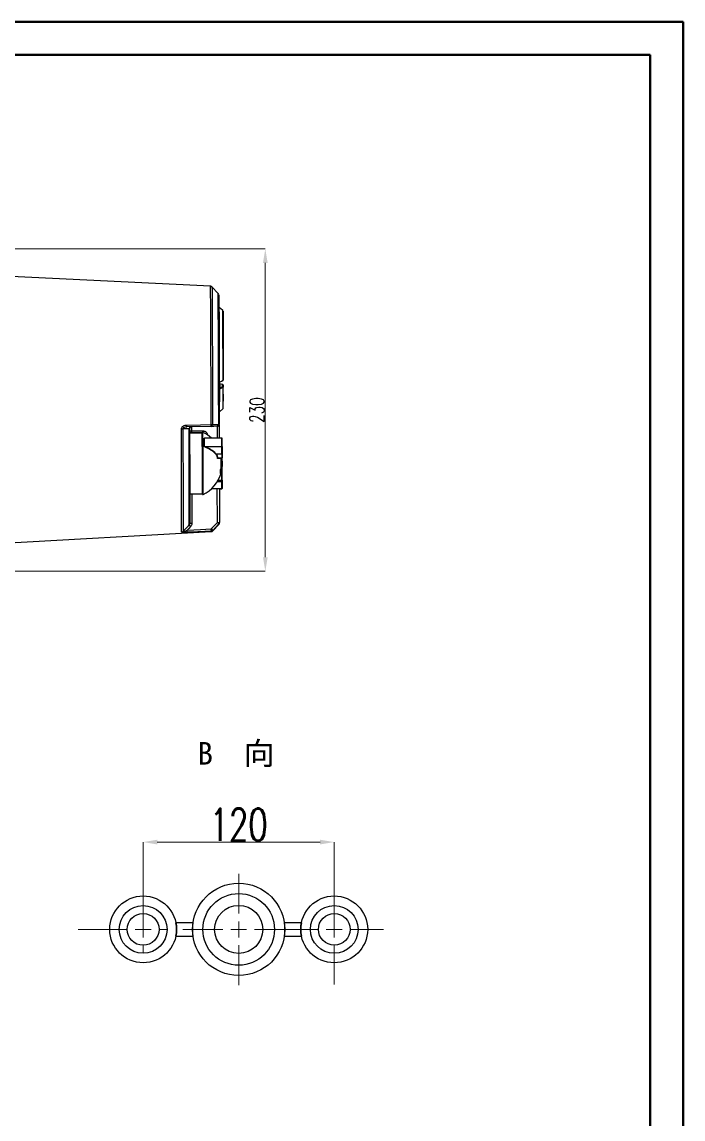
# Model space of a CAD drawing. Header units: millimetres. Extents: x 2301 to 4250, y 838 to 2217.
# Drawn here: x 3783 to 4250, y 1441 to 2217 of the extents above; entities that cross this region are included whole.
import ezdxf

# ---------------------------------------------------------------- set-up
doc = ezdxf.new("R2010")
doc.units = ezdxf.units.MM
doc.linetypes.add('CENTER2', pattern=[28.575, 19.05, -3.175, 3.175, -3.175])
for name, color, linetype, lineweight in [('AM_BOR', 7, 'Continuous', 50), ('FORMAT', 7, 'Continuous', 18), ('中心线', 1, 'CENTER2', 13), ('文字', 7, 'Continuous', 13), ('标注', 3, 'Continuous', 13), ('粗实线', 7, 'Continuous', 40)]:
    doc.layers.add(name, color=color, linetype=linetype, lineweight=lineweight)
doc.styles.add('SLDTEXTSTYLE1', font='txt.shx', dxfattribs={"width": 0.7, "bigfont": 'gbcbig.shx'})
doc.styles.add('STYLE1', font='txt.shx', dxfattribs={"width": 0.8, "height": 3, "bigfont": 'hzdx.shx'})
doc.dimstyles.new('SLDDIMSTYLE12$0', dxfattribs={"dimtxt": 12, "dimasz": 10, "dimexe": 0, "dimexo": 0.0625, "dimgap": 0.875, "dimtad": 1, "dimdec": 1, "dimlfac": 1.8, "dimrnd": 1e-09, "dimzin": 12, "dimdsep": 46, "dimtxsty": 'SLDTEXTSTYLE1', "dimcen": 0.09, "dimdle": 8.16, "dimclrd": 3, "dimclre": 3, "dimadec": 0, "dimazin": 3, "dimtfac": 1, "dimtdec": 1, "dimtofl": 0, "dimtmove": 0, "dimatfit": 3, "dimfxl": 0, "dimfrac": 2, "dimtolj": 1, "dimlwd": 5, "dimlwe": 5, "dimarcsym": 0})

# ---------------------------------------------------------------- blocks, each defined once
blk = doc.blocks.new('rA3')
at = {"layer": '粗实线'}
for p, q in [((753.38, 421.26), (333.38, 421.26)), ((753.38, 124.26), (753.38, 421.26)), ((748.38, 416.26), (358.38, 416.26)), ((748.38, 129.26), (748.38, 416.26))]:
    blk.add_line(p, q, dxfattribs=at)
blk = doc.blocks.new('SW_CENTERMARKSYMBOL_14')
at = {"layer": 'FORMAT', "color": 0}
for p, q in [((0, 2), (0, 7)), ((-2, 0), (-7, 0)), ((0, 0), (-1, 0)), ((0, 0), (0, 1)), ((0, 0), (0, -1)), ((0, 0), (1, 0)), ((2, 0), (7, 0)), ((0, -2), (0, -7))]:
    blk.add_line(p, q, dxfattribs=at)
blk = doc.blocks.new('SW_CENTERMARKSYMBOL_15')
at = {"layer": 'FORMAT', "color": 0}
for p, q in [((0, 2), (0, 5)), ((-2, 0), (-6.49, 0)), ((0, 0), (-1, 0)), ((0, 0), (0, 1)), ((0, 0), (0, -1)), ((0, 0), (1, 0)), ((2, 0), (6.2, 0)), ((0, -2), (0, -6.94))]:
    blk.add_line(p, q, dxfattribs=at)
blk = doc.blocks.new('SW_CENTERMARKSYMBOL_16')
at = {"layer": 'FORMAT', "color": 0}
for p, q in [((0, 2), (0, 3)), ((-2, 0), (-8.18, 0)), ((0, 0), (-1, 0)), ((0, 0), (0, 1)), ((0, 0), (0, -1)), ((0, 0), (1, 0)), ((2, 0), (3, 0)), ((0, -2), (0, -3))]:
    blk.add_line(p, q, dxfattribs=at)
blk = doc.blocks.new('*D68')
at = {"layer": 'Defpoints', "color": 0, "transparency": 16777216}
for p in [(4003.85, 1636.8), (3868.85, 1575.06), (4003.85, 1575.06)]:
    blk.add_point(p, dxfattribs=at)
at = {"layer": '标注', "color": 3, "lineweight": 5, "transparency": 16777216}
blk.add_line((3868.85, 1575.13), (3868.85, 1636.8), dxfattribs=at)
at = {"layer": '标注', "color": 3, "linetype": 'Continuous', "lineweight": 5, "transparency": 16777216}
for p, q in [((3878.85, 1636.8), (3993.85, 1636.8)), ((4003.85, 1575.13), (4003.85, 1636.8))]:
    blk.add_line(p, q, dxfattribs=at)
at = {"layer": '标注', "color": 3, "transparency": 16777216}
for points in [[(3878.85, 1638.46), (3878.85, 1635.13), (3868.85, 1636.8)], [(3993.85, 1638.46), (3993.85, 1635.13), (4003.85, 1636.8)]]:
    blk.add_solid(points, dxfattribs=at)
at = {"layer": '标注', "color": 0, "transparency": 16777216, "insert": (3936.35, 1649.1), "char_height": 10, "attachment_point": 5, "style": 'SLDTEXTSTYLE1'}
blk.add_mtext('\\A1;{\\H2.28571x;120}', dxfattribs=at)
blk = doc.blocks.new('*D60')
at = {"layer": 'Defpoints', "color": 0, "transparency": 16777216}
for p in [(3763.37, 2056.24), (3753.74, 1828.21), (3955.17, 1828.21)]:
    blk.add_point(p, dxfattribs=at)
at = {"layer": '标注', "color": 3, "lineweight": 5, "transparency": 16777216}
blk.add_line((3763.43, 2056.24), (3955.17, 2056.24), dxfattribs=at)
at = {"layer": '标注', "color": 3, "linetype": 'Continuous', "lineweight": 5, "transparency": 16777216}
for p, q in [((3955.17, 2046.24), (3955.17, 1838.21)), ((3753.81, 1828.21), (3955.17, 1828.21))]:
    blk.add_line(p, q, dxfattribs=at)
at = {"layer": '标注', "color": 3, "transparency": 16777216}
for points in [[(3953.51, 2046.24), (3956.84, 2046.24), (3955.17, 2056.24)], [(3953.51, 1838.21), (3956.84, 1838.21), (3955.17, 1828.21)]]:
    blk.add_solid(points, dxfattribs=at)
at = {"layer": '标注', "color": 0, "transparency": 16777216, "insert": (3949.3, 1942.22), "char_height": 10, "attachment_point": 5, "rotation": 90, "style": 'SLDTEXTSTYLE1'}
blk.add_mtext('\\A1;230', dxfattribs=at)

msp = doc.modelspace()

# ---------------------------------------------------------------- linework, layer by layer
at = {"color": 7, "linetype": 'Continuous', "lineweight": 25}
for p, q in [((3916.474, 2029.744), (3765.228, 2037.193)), ((3921.823, 2024.739), (3917.485, 2029.281)), ((3925.134, 2012.458), (3925.132, 2012.545)), ((3925.132, 2012.545), (3925.133, 2012.545)), ((3925.26, 2009.49), (3925.277, 2009.614)), ((3925.277, 2009.614), (3925.261, 2009.544)), ((3922.768, 1961.828), (3925.207, 1963.066)), ((3925.335, 1963.363), (3925.334, 1963.793)), ((3925.374, 1964.883), (3925.357, 1964.872)), ((3922.826, 1961.574), (3922.568, 1961.574)), ((3922.827, 1961.447), (3922.569, 1961.446)), ((3922.855, 1961.362), (3922.569, 1961.361)), ((3922.856, 1961.17), (3922.57, 1961.169)), ((3923.01, 1957.995), (3922.581, 1957.994)), ((3923.012, 1957.994), (3922.581, 1957.992)), ((3923.026, 1957.983), (3922.581, 1957.982)), ((3923.041, 1957.972), (3922.581, 1957.97)), ((3923.043, 1957.97), (3922.581, 1957.969)), ((3923.059, 1957.822), (3922.582, 1957.82)), ((3923.065, 1957.817), (3922.582, 1957.816)), ((3923.067, 1957.406), (3922.583, 1957.404)), ((3923.07, 1955.97), (3922.588, 1955.969)), ((3922.827, 1961.447), (3922.826, 1961.574)), ((3922.856, 1961.17), (3922.855, 1961.362)), ((3922.858, 1960.604), (3922.856, 1961.17)), ((3924.939, 1960.288), (3922.939, 1960.749)), ((3922.979, 1960.664), (3922.996, 1957.995)), ((3923.012, 1957.994), (3923.01, 1957.995)), ((3923.012, 1957.983), (3923.012, 1957.994)), ((3925.027, 1960.223), (3923.025, 1960.686)), ((3923.043, 1957.97), (3923.041, 1957.972)), ((3923.044, 1957.822), (3923.043, 1957.97)), ((3923.065, 1957.817), (3923.059, 1957.822)), ((3923.067, 1957.406), (3923.065, 1957.817)), ((3923.089, 1949.788), (3923.07, 1955.97)), ((3925.125, 1960.212), (3924.939, 1960.288)), ((3924.991, 1958.752), (3924.982, 1960.201)), ((3925.214, 1960.146), (3925.027, 1960.223)), ((3925.348, 1957.303), (3925.347, 1958.117)), ((3925.419, 1959.904), (3925.446, 1959.825)), ((3925.467, 1959.764), (3925.45, 1959.831)), ((3925.484, 1959.617), (3925.492, 1958.321)), ((3923.089, 1949.788), (3922.609, 1949.786)), ((3923.095, 1948.35), (3922.613, 1948.349)), ((3923.096, 1947.939), (3922.615, 1947.937)), ((3923.086, 1947.93), (3922.615, 1947.929)), ((3923.054, 1947.833), (3922.615, 1947.832)), ((3923.059, 1947.83), (3922.615, 1947.828)), ((3923.096, 1947.939), (3923.095, 1948.35)), ((3922.646, 1940.673), (3925.344, 1943.389)), ((3899.263, 1930.285), (3899.756, 1930.333)), ((3899.743, 1930.312), (3899.423, 1930.253)), ((3916.878, 1930.666), (3899.743, 1930.312)), ((3910.608, 1925.97), (3901.683, 1925.942)), ((3903.028, 1926.125), (3903.029, 1925.946)), ((3911.106, 1926.471), (3910.606, 1926.47)), ((3924.44, 1922.329), (3912.156, 1922.291)), ((3912.184, 1916.509), (3924.468, 1916.548)), ((3924.44, 1922.364), (3912.281, 1922.325)), ((3924.469, 1916.295), (3912.756, 1916.258)), ((3924.476, 1911.362), (3924.469, 1916.295)), ((3924.668, 1916.437), (3924.675, 1911.504)), ((3920.296, 1911.349), (3924.476, 1911.362)), ((3921.459, 1908.428), (3924.484, 1908.437)), ((3921.761, 1908.175), (3921.88, 1908.194)), ((3924.484, 1908.184), (3921.761, 1908.175)), ((3921.88, 1908.172), (3924.484, 1908.181)), ((3924.484, 1908.181), (3924.484, 1908.184)), ((3921.845, 1892.602), (3924.506, 1892.61)), ((3923.897, 1898.354), (3923.568, 1898.353)), ((3923.894, 1897.511), (3923.897, 1897.511)), ((3917.231, 1886.64), (3924.511, 1886.663)), ((3917.293, 1886.699), (3924.511, 1886.721)), ((3921.288, 1862.794), (3921.213, 1886.653)), ((3921.288, 1891.644), (3924.504, 1891.654)), ((3921.736, 1892.407), (3924.507, 1892.416)), ((3922.684, 1886.657), (3922.759, 1862.8)), ((3922.684, 1886.619), (3924.427, 1886.625)), ((3922.684, 1886.585), (3924.427, 1886.59)), ((3924.511, 1886.721), (3924.504, 1891.654)), ((3924.703, 1891.796), (3924.71, 1886.864)), ((3901.776, 1882.942), (3910.743, 1882.97)), ((3903.172, 1882.946), (3903.238, 1862.051)), ((3910.744, 1882.47), (3911.244, 1882.472)), ((3765.823, 1847.872), (3917.019, 1856.273)), ((3918.028, 1856.741), (3922.337, 1861.311))]:
    msp.add_line(p, q, dxfattribs=at)
at = {"color": 7, "linetype": 'Continuous', "lineweight": 25, "flags": 128}
for points in [[(3916.929, 1931.975), (3916.913, 1937.503), (3916.895, 1943.054), (3916.878, 1948.605), (3916.859, 1954.133), (3916.841, 1959.615), (3916.821, 1965.029), (3916.802, 1970.353), (3916.782, 1975.564), (3916.762, 1980.642), (3916.743, 1985.566), (3916.723, 1990.316), (3916.703, 1994.871), (3916.683, 1999.214), (3916.664, 2003.326), (3916.645, 2007.192), (3916.626, 2010.794), (3916.608, 2014.118), (3916.591, 2017.15), (3916.574, 2019.879), (3916.558, 2022.292), (3916.542, 2024.381), (3916.528, 2026.135), (3916.514, 2027.549), (3916.501, 2028.617), (3916.49, 2029.333), (3916.479, 2029.696), (3916.474, 2029.744)], [(3917.485, 2029.281), (3917.49, 2029.234), (3917.5, 2028.873), (3917.512, 2028.161), (3917.525, 2027.099), (3917.538, 2025.692), (3917.553, 2023.947), (3917.568, 2021.87), (3917.584, 2019.469), (3917.601, 2016.756), (3917.619, 2013.739), (3917.637, 2010.433), (3917.655, 2006.85), (3917.674, 2003.006), (3917.693, 1998.916), (3917.713, 1994.596), (3917.732, 1990.065), (3917.752, 1985.341), (3917.772, 1980.444), (3917.792, 1975.393), (3917.811, 1970.209), (3917.831, 1964.914), (3917.85, 1959.529), (3917.868, 1954.076), (3917.887, 1948.578), (3917.904, 1943.057), (3917.921, 1937.536), (3917.938, 1932.037)], [(3922.253, 1932.126), (3922.238, 1937.451), (3922.221, 1942.8), (3922.204, 1948.15), (3922.186, 1953.477), (3922.168, 1958.76), (3922.15, 1963.976), (3922.131, 1969.102), (3922.112, 1974.115), (3922.093, 1978.996), (3922.074, 1983.722), (3922.055, 1988.273), (3922.035, 1992.63), (3922.017, 1996.775), (3921.998, 2000.689), (3921.98, 2004.355), (3921.962, 2007.759), (3921.945, 2010.884), (3921.928, 2013.719), (3921.912, 2016.25), (3921.897, 2018.467), (3921.882, 2020.36), (3921.868, 2021.922), (3921.855, 2023.145), (3921.844, 2024.025), (3921.833, 2024.556), (3921.823, 2024.739)], [(3922.239, 2023.705), (3922.243, 2023.659), (3922.253, 2023.292), (3922.265, 2022.568), (3922.277, 2021.489), (3922.291, 2020.06), (3922.305, 2018.287), (3922.32, 2016.178), (3922.336, 2013.744), (3922.353, 2010.994), (3922.37, 2007.94), (3922.388, 2004.598), (3922.406, 2000.98), (3922.425, 1997.104), (3922.444, 1992.987), (3922.463, 1988.647), (3922.482, 1984.104), (3922.501, 1979.377), (3922.521, 1974.489), (3922.54, 1969.46), (3922.559, 1964.313), (3922.577, 1959.071), (3922.595, 1953.758), (3922.613, 1948.396), (3922.631, 1943.011), (3922.647, 1937.626), (3922.663, 1932.265)], [(3922.416, 2015.253), (3922.425, 2014.748), (3922.434, 2013.864), (3922.444, 2012.61), (3922.455, 2010.999), (3922.466, 2009.047), (3922.479, 2006.774), (3922.492, 2004.204), (3922.505, 2001.364), (3922.518, 1998.283), (3922.532, 1994.993), (3922.546, 1991.527), (3922.559, 1987.922), (3922.572, 1984.214), (3922.585, 1980.443), (3922.597, 1976.646), (3922.608, 1972.864), (3922.619, 1969.136), (3922.628, 1965.499), (3922.637, 1961.991)], [(3925.132, 2012.545), (3923.611, 2014.061), (3922.416, 2015.253)], [(3925.334, 1963.793), (3925.328, 1966.603), (3925.319, 1969.959), (3925.309, 1973.398), (3925.298, 1976.884), (3925.287, 1980.381), (3925.276, 1983.855), (3925.264, 1987.269), (3925.251, 1990.59), (3925.239, 1993.782), (3925.226, 1996.814), (3925.214, 1999.654), (3925.202, 2002.274), (3925.19, 2004.647), (3925.178, 2006.748), (3925.168, 2008.557), (3925.157, 2010.055), (3925.148, 2011.226), (3925.14, 2012.059), (3925.134, 2012.458)], [(3925.28, 2012.193), (3925.287, 2011.675), (3925.296, 2010.775), (3925.306, 2009.503), (3925.317, 2007.874), (3925.328, 2005.906), (3925.341, 2003.621), (3925.353, 2001.046), (3925.366, 1998.21), (3925.379, 1995.144), (3925.392, 1991.884), (3925.405, 1988.467), (3925.418, 1984.931), (3925.43, 1981.317), (3925.442, 1977.665), (3925.453, 1974.018), (3925.463, 1970.417), (3925.473, 1966.902), (3925.481, 1963.513)], [(3922.637, 1961.991), (3924.148, 1962.759), (3925.335, 1963.363)], [(3924.982, 1960.201), (3923.861, 1960.46), (3922.979, 1960.664)], [(3923.066, 1957.775), (3924.114, 1958.307), (3924.991, 1958.752)], [(3925.347, 1958.117), (3923.835, 1957.351), (3923.067, 1956.962)], [(3925.125, 1960.212), (3925.126, 1960.211), (3925.127, 1960.206), (3925.126, 1960.197), (3925.123, 1960.189)], [(3899.794, 1931.618), (3909.39, 1931.818), (3916.929, 1931.975)], [(3917.938, 1932.037), (3920.355, 1932.087), (3922.253, 1932.126)], [(3896.041, 1855.913), (3896.047, 1856.845), (3896.053, 1858.127), (3896.057, 1859.753), (3896.06, 1861.717), (3896.061, 1864.01), (3896.061, 1866.623), (3896.06, 1869.546), (3896.058, 1872.767), (3896.055, 1876.272), (3896.05, 1880.048), (3896.044, 1884.079), (3896.037, 1888.349), (3896.028, 1892.841), (3896.019, 1897.535), (3896.008, 1902.414), (3895.996, 1907.458), (3895.984, 1912.645), (3895.97, 1917.955), (3895.955, 1923.367), (3895.94, 1928.858)], [(3896.948, 1928.936), (3896.964, 1923.474), (3896.978, 1918.091), (3896.992, 1912.809), (3897.005, 1907.649), (3897.016, 1902.632), (3897.027, 1897.779), (3897.036, 1893.109), (3897.045, 1888.642), (3897.052, 1884.394), (3897.058, 1880.385), (3897.063, 1876.629), (3897.066, 1873.142), (3897.068, 1869.938), (3897.069, 1867.031), (3897.069, 1864.431), (3897.067, 1862.15), (3897.065, 1860.197), (3897.061, 1858.58), (3897.055, 1857.305), (3897.049, 1856.377)], [(3901.358, 1860.98), (3901.364, 1861.938), (3901.369, 1863.252), (3901.373, 1864.916), (3901.375, 1866.923), (3901.377, 1869.264), (3901.377, 1871.928), (3901.375, 1874.905), (3901.372, 1878.181), (3901.368, 1881.742), (3901.363, 1885.571), (3901.357, 1889.653), (3901.349, 1893.969), (3901.34, 1898.5), (3901.33, 1903.227), (3901.319, 1908.128), (3901.306, 1913.183), (3901.293, 1918.368), (3901.279, 1923.661), (3901.264, 1929.039)], [(3901.675, 1928.884), (3901.689, 1923.609), (3901.703, 1918.418), (3901.716, 1913.334), (3901.728, 1908.378), (3901.739, 1903.573), (3901.749, 1898.938), (3901.758, 1894.495), (3901.765, 1890.262), (3901.772, 1886.258), (3901.777, 1882.5), (3901.781, 1879.005), (3901.783, 1875.787), (3901.785, 1872.861), (3901.785, 1870.239), (3901.784, 1867.933), (3901.781, 1865.953), (3901.778, 1864.307), (3901.773, 1863.002), (3901.767, 1862.045)], [(3910.751, 1888.914), (3910.747, 1891.031), (3910.743, 1893.368), (3910.737, 1895.888), (3910.73, 1898.549), (3910.723, 1901.307), (3910.714, 1904.117), (3910.705, 1906.933), (3910.696, 1909.708), (3910.686, 1912.398), (3910.676, 1914.957), (3910.665, 1917.344), (3910.656, 1919.52), (3910.646, 1921.448), (3910.637, 1923.098), (3910.628, 1924.442), (3910.621, 1925.457), (3910.614, 1926.129), (3910.608, 1926.444), (3910.603, 1926.399), (3910.6, 1925.994), (3910.6, 1925.97)], [(3911.251, 1888.915), (3911.247, 1891.032), (3911.243, 1893.37), (3911.237, 1895.89), (3911.23, 1898.551), (3911.223, 1901.309), (3911.214, 1904.119), (3911.205, 1906.935), (3911.196, 1909.71), (3911.186, 1912.399), (3911.176, 1914.959), (3911.165, 1917.346), (3911.156, 1919.521), (3911.146, 1921.45), (3911.137, 1923.099), (3911.128, 1924.443), (3911.121, 1925.459), (3911.114, 1926.13), (3911.108, 1926.446), (3911.106, 1926.471)], [(3914.053, 1925.203), (3913.764, 1925.177), (3913.526, 1925.121)], [(3914.053, 1925.203), (3914.053, 1924.981), (3914.053, 1924.776)], [(3921.194, 1930.761), (3918.777, 1930.707), (3916.878, 1930.666)], [(3910.654, 1919.673), (3910.663, 1917.604), (3910.673, 1915.319), (3910.683, 1912.856), (3910.693, 1910.256), (3910.702, 1907.561), (3910.711, 1904.814), (3910.72, 1902.063), (3910.727, 1899.35), (3910.734, 1896.722), (3910.74, 1894.221), (3910.745, 1891.888), (3910.748, 1889.762), (3910.751, 1887.878), (3910.752, 1886.265), (3910.752, 1884.952), (3910.751, 1883.959), (3910.748, 1883.303), (3910.745, 1882.995), (3910.743, 1882.97)], [(3924.668, 1916.437), (3924.664, 1916.459), (3924.653, 1916.479), (3924.634, 1916.499), (3924.609, 1916.516), (3924.579, 1916.529), (3924.544, 1916.54), (3924.507, 1916.546), (3924.468, 1916.548)], [(3910.735, 1882.97), (3910.74, 1882.608), (3910.745, 1882.473), (3910.749, 1882.698), (3910.752, 1883.282), (3910.754, 1884.213), (3910.754, 1885.476), (3910.753, 1887.052), (3910.751, 1888.914)], [(3916.978, 1858.206), (3919.392, 1860.775), (3921.288, 1862.794)], [(3922.35, 1861.772), (3919.937, 1859.203), (3918.041, 1857.184)], [(3902.421, 1859.964), (3901.017, 1858.463), (3899.913, 1857.284)], [(3899.913, 1857.284), (3909.47, 1857.8), (3916.978, 1858.206)], [(3917.033, 1856.718), (3907.477, 1856.202), (3899.968, 1855.796)]]:
    msp.add_lwpolyline(points, dxfattribs=at)
at = {"color": 7, "linetype": 'Continuous', "lineweight": 25}
for centre, radius, start, end in [((3922.767, 2015.607), 0.498, 207.63332, 225.279142), ((3924.783, 2012.191), 0.497, 0.190025, 45.315735), ((3924.78, 2012.191), 0.5, 1.285357, 45.07005), ((3924.981, 1963.512), 0.5, 296.918675, 0.134132), ((3925.04, 1963.314), 0.3, 303.858136, 9.338895), ((3925.289, 1963.554), 0.196, 283.713941, 348.130015), ((3922.792, 1961.623), 0.399, 112.830908, 124.215111), ((3922.933, 1960.702), 0.0479, 83.741261, 147.076097), ((3923.02, 1960.638), 0.0477, 83.929657, 147.556732), ((3924.911, 1960.232), 0.063, 3.631215, 63.889718), ((3925.022, 1960.175), 0.0476, 83.844885, 147.594548), ((3925.024, 1958.284), 0.469, 4.543767, 94.022811), ((3924.628, 1958.131), 0.719, 358.86991, 59.643055), ((3925.218, 1960.118), 0.0279, 97.941426, 149.545054), ((2541.13, 1950.73), 1384.234, 359.696137, 0.272064), ((3925.243, 1958.345), 0.25, 294.428207, 354.571012), ((2478.949, 1951.249), 1446.561, 359.702715, 0.280129), ((3518, 1945.111), 404.67, 359.371693, 0.385263), ((3893.819, 1931.196), 5.99, 351.509947, 4.037699), ((3916.644, 1931.941), 1.297, 280.394312, 4.251721), ((3910.936, 1931.552), 6.008, 351.518751, 4.040709), ((3916.913, 1940.418), 8.443, 270.108212, 276.969896), ((3921.163, 1932.26), 1.5, 271.180214, 0.180045), ((3920.962, 1932.035), 1.295, 280.337467, 4.049152), ((3922.29, 1932.691), 0.566, 266.276882, 311.204274), ((6110.244, 1928.158), 2187.672, 179.905838, 180.153805), ((3895.929, 1935.581), 6.723, 270.097148, 278.725367), ((3902.612, 1929.08), 1.349, 110.608062, 181.759036), ((3903.175, 1928.888), 1.5, 92.526004, 180.180044), ((3903.029, 1925.918), 1.504, 89.137167, 153.692452), ((3904.235, 1463.086), 463.04, 90.149242, 90.3158), ((3927.087, 1926.339), 24.06, 177.422747, 180.510819), ((4232.538, 1928.109), 329.487, 179.604365, 180.119532), ((3341.645, 1918.671), 569.01, 0.100905, 0.735008), ((3900.393, 1904.438), 24.5, 46.94816, 64.071228), ((3933.209, 1926.428), 22.076, 177.382023, 179.920673), ((4626.631, 1926.259), 705.533, 179.629534, 180.317166), ((-434.069, 1898.278), 4346.196, 0.240517, 0.316818), ((3912.155, 1922.524), 0.233, 246.194281, 270.363418), ((3912.182, 1916.84), 0.331, 253.691532, 270.461889), ((-429.068, 1898.286), 4341.291, 0.240517, 0.316818), ((3913.141, 1915.957), 0.488, 141.947615, 172.360892), ((3904.159, 1894.792), 22.868, 45.68057, 68.184134), ((3904.189, 1894.855), 23.054, 45.68057, 68.184134), ((3924.44, 1922.164), 0.2, 0.325982, 90.180175), ((3922.564, 1922.33), 1.876, 359.978693, 1.025177), ((3924.456, 1922.145), 0.185, 5.965132, 95.046884), ((-416.785, 1898.324), 4341.291, 0.240517, 0.316818), ((3825.181, 1916.125), 99.288, 0.097618, 0.243831), ((3924.493, 1916.471), 0.178, 262.101373, 348.853697), ((-376.201, 1898.382), 4300.907, 0.240517, 0.316818), ((3920.43, 1911.075), 0.305, 116.153782, 165.298258), ((3921.429, 1908.893), 0.466, 252.419623, 273.657434), ((3921.782, 1907.981), 0.196, 95.933775, 190.016942), ((204.105, 1892.807), 3719.797, 0.129, 0.235655), ((2328.495, 1899.361), 1595.403, 359.933575, 0.316668), ((3900.397, 1904.438), 24.5, 343.578909, 8.888746), ((3924.5, 1911.539), 0.178, 262.101373, 348.853697), ((5371.061, 1913.795), 1446.587, 180.096354, 180.21219), ((3924.531, 1908.212), 0.23, 48.52058, 101.812833), ((3882.67, 1908.232), 41.814, 359.933932, 0.281243), ((3924.484, 1908.384), 0.2, 270.167717, 356.835522), ((5467.699, 1914.099), 1543.026, 180.096354, 180.21219), ((3924.483, 1908.384), 0.2, 356.846595, 0.207547), ((3910.997, 1906.327), 13.884, 334.121439, 338.248422), ((3924.467, 1900.643), 0.2, 0.185177, 39.780968), ((2824.284, 1891.278), 1100.422, 0.069702, 0.487633), ((3900.393, 1904.438), 24.5, 296.289122, 343.578909), ((3911.974, 1898.837), 11.604, 353.081333, 7.082029), ((3911.001, 1903.499), 13.884, 334.121439, 338.248422), ((3895.261, 1898.035), 28.637, 358.952978, 0.638184), ((1370.411, 1885.675), 2554.105, 0.155568, 0.319491), ((3924.551, 1894.298), 1.689, 268.483345, 275.26287), ((3901.643, 1892.482), 22.864, 359.83553, 0.321933), ((3924.506, 1892.616), 0.2, 270.180175, 0.177268), ((4163.81, 1892.266), 239.107, 179.924578, 180.112693), ((3329.03, 1886.279), 582.227, 359.625336, 0.259447), ((3924.426, 1886.79), 0.2, 270.180175, 325.361465), ((3924.429, 1886.848), 0.223, 269.515167, 307.367582), ((3922.551, 1886.612), 1.876, 359.335158, 0.381665), ((4135.893, 1892.083), 211.389, 179.909868, 180.116357), ((3924.528, 1891.831), 0.178, 262.101373, 348.853697), ((3924.535, 1886.898), 0.178, 262.101373, 348.853697), ((3924.51, 1886.863), 0.2, 270.180175, 0.081681), ((3920.329, 1886.696), 4.182, 359.541068, 0.343715), ((3903.767, 1577.791), 284.261, 90.106667, 90.403212), ((3920.758, 2147.054), 284.261, 270.106667, 270.403212), ((3897.382, 1836.859), 35.272, 44.936752, 47.331337), ((3916.502, 1861.709), 5.848, 356.101133, 0.61834), ((3921.272, 1862.796), 1.487, 316.488782, 0.166206), ((3895.959, 1857.416), 1.506, 273.104285, 316.360124), ((3875.443, 1855.639), 24.526, 0.365981, 3.844602), ((3927.603, 1887.346), 37.201, 225.131722, 227.397232), ((3892.625, 1856.566), 24.409, 0.356494, 3.852659), ((3893.245, 1832.463), 35.014, 44.912835, 47.325625), ((3911.887, 1856.653), 5.146, 355.759964, 0.72241), ((3916.951, 1858.219), 1.503, 273.137383, 316.502625), ((3912.619, 1857.126), 5.422, 355.938338, 0.620733)]:
    msp.add_arc(centre, radius, start, end, dxfattribs=at)
msp.add_ellipse((3901.494, 1907.933), major_axis=(601.269, 1.918), ratio=0.0302472, start_param=1.5555539, end_param=1.568148, dxfattribs=at)
for points, knots in [([(3917.577, 2029.157), (3917.554, 2029.192), (3917.448, 2029.353), (3917.13, 2029.574), (3916.761, 2029.74), (3916.528, 2029.726), (3916.471, 2029.722)], [0, 0, 0, 0, 0.101701, 0.4630775, 0.8709298, 1, 1, 1, 1]), ([(3922.191, 2024.07), (3922.183, 2024.106), (3922.161, 2024.193), (3922.052, 2024.44), (3921.937, 2024.65), (3921.826, 2024.735), (3921.825, 2024.736)], [0, 0, 0, 0, 0.2140481, 0.5278285, 0.9971786, 1, 1, 1, 1]), ([(3922.979, 1960.664), (3922.908, 1960.694), (3922.8, 1960.739), (3922.669, 1960.845), (3922.615, 1960.909), (3922.589, 1960.94)], [0, 0, 0, 0, 0.4990701, 0.7628027, 1, 1, 1, 1]), ([(3922.761, 1961.826), (3922.759, 1961.824), (3922.74, 1961.809), (3922.708, 1961.811), (3922.668, 1961.826), (3922.645, 1961.875), (3922.636, 1961.935), (3922.636, 1961.972), (3922.637, 1961.991)], [0, 0, 0, 0, 0.0266416, 0.3107592, 0.5686319, 0.7926687, 0.8961656, 1, 1, 1, 1]), ([(3923.07, 1955.97), (3923.069, 1956.127), (3923.068, 1956.44), (3923.067, 1956.838), (3923.066, 1957.12), (3923.066, 1957.306), (3923.067, 1957.366), (3923.067, 1957.406)], [0, 0, 0, 0, 0.2497875, 0.4986891, 0.623422, 0.7479725, 1, 1, 1, 1]), ([(3925.194, 1960.133), (3925.163, 1960.147), (3925.095, 1960.18), (3925.022, 1960.194), (3924.982, 1960.201)], [0, 0, 0, 0, 0.4553313, 1, 1, 1, 1]), ([(3925.484, 1959.617), (3925.479, 1959.678), (3925.47, 1959.782), (3925.408, 1959.929), (3925.322, 1960.05), (3925.235, 1960.106), (3925.194, 1960.133)], [0, 0, 0, 0, 0.2946467, 0.5012456, 0.7664226, 1, 1, 1, 1]), ([(3925.194, 1960.08), (3925.234, 1960.056), (3925.321, 1960.006), (3925.407, 1959.897), (3925.47, 1959.765), (3925.479, 1959.672), (3925.484, 1959.617)], [0, 0, 0, 0, 0.23328382, 0.49876095, 0.70346803, 1, 1, 1, 1]), ([(3925.459, 1959.787), (3925.463, 1959.778), (3925.482, 1959.724), (3925.483, 1959.665), (3925.484, 1959.617)], [0, 0, 0, 0, 0.1722731, 1, 1, 1, 1]), ([(3923.095, 1948.35), (3923.095, 1948.39), (3923.094, 1948.45), (3923.093, 1948.632), (3923.091, 1949.06), (3923.09, 1949.464), (3923.089, 1949.788)], [0, 0, 0, 0, 0.25077927, 0.37643473, 0.50023154, 1, 1, 1, 1]), ([(3895.94, 1928.858), (3895.959, 1929.066), (3895.999, 1929.496), (3896.314, 1930.076), (3896.746, 1930.58), (3897.443, 1931.086), (3898.471, 1931.514), (3899.341, 1931.582), (3899.794, 1931.618)], [0, 0, 0, 0, 0.1205701, 0.248545, 0.3726337, 0.5008274, 0.7400783, 1, 1, 1, 1]), ([(3899.423, 1930.253), (3898.906, 1930.212), (3898.249, 1930.16), (3897.527, 1929.803), (3897.21, 1929.568), (3897.022, 1929.318), (3896.948, 1929.1), (3896.948, 1928.991), (3896.948, 1928.936)], [0, 0, 0, 0, 0.5168691, 0.6577958, 0.7847213, 0.8953344, 0.9472064, 1, 1, 1, 1]), ([(3901.264, 1929.039), (3900.459, 1929.019), (3899.02, 1928.985), (3897.582, 1928.951), (3896.948, 1928.936)], [0, 0, 0, 0, 0.5600002, 1, 1, 1, 1]), ([(3901.675, 1928.884), (3901.653, 1928.917), (3901.613, 1928.978), (3901.372, 1929.02), (3901.264, 1929.039)], [0, 0, 0, 0, 0.5527153, 1, 1, 1, 1]), ([(3901.668, 1928.907), (3901.676, 1929.017), (3901.692, 1929.236), (3901.799, 1929.543), (3901.948, 1929.808), (3902.115, 1930.019), (3902.252, 1930.169), (3902.324, 1930.251), (3902.306, 1930.275), (3902.3, 1930.282)], [0, 0, 0, 0, 0.1529603, 0.3060529, 0.4563771, 0.6043458, 0.7547927, 0.9159649, 1, 1, 1, 1]), ([(3903.052, 1927.421), (3904.565, 1927.424), (3907.266, 1927.43), (3909.967, 1927.434), (3911.156, 1927.436)], [0, 0, 0, 0, 0.56, 1, 1, 1, 1]), ([(3911.156, 1927.436), (3911.375, 1927.427), (3911.822, 1927.409), (3912.429, 1927.26), (3912.963, 1927.044), (3913.508, 1926.67), (3913.968, 1926.072), (3914.024, 1925.501), (3914.053, 1925.203)], [0, 0, 0, 0, 0.12205466, 0.24949049, 0.37396694, 0.50097881, 0.73949032, 1, 1, 1, 1]), ([(3912.061, 1922.311), (3912.063, 1922.322), (3912.068, 1922.349), (3912.114, 1922.375), (3912.22, 1922.383), (3912.341, 1922.365), (3912.431, 1922.332), (3912.449, 1922.326)], [0, 0, 0, 0, 0.11482847, 0.25663761, 0.47941479, 0.89645107, 1, 1, 1, 1]), ([(3912.657, 1916.022), (3912.541, 1916.077), (3912.367, 1916.16), (3912.189, 1916.316), (3912.117, 1916.417), (3912.092, 1916.479), (3912.089, 1916.513), (3912.089, 1916.523)], [0, 0, 0, 0, 0.4935098, 0.7465115, 0.851032, 0.9564885, 1, 1, 1, 1]), ([(3912.28, 1922.325), (3912.254, 1922.324), (3912.212, 1922.324), (3912.173, 1922.313), (3912.158, 1922.301), (3912.157, 1922.295), (3912.156, 1922.291)], [0, 0, 0, 0, 0.492084, 0.7950022, 0.8791257, 1, 1, 1, 1]), ([(3912.184, 1916.509), (3912.185, 1916.504), (3912.186, 1916.493), (3912.198, 1916.475), (3912.222, 1916.449), (3912.293, 1916.401), (3912.474, 1916.324), (3912.642, 1916.285), (3912.756, 1916.258)], [0, 0, 0, 0, 0.0275852, 0.0617297, 0.104186, 0.1954073, 0.4521438, 1, 1, 1, 1]), ([(3921.288, 1908.449), (3921.285, 1908.515), (3921.268, 1908.879), (3921.12, 1909.565), (3920.726, 1910.463), (3920.346, 1910.907), (3920.135, 1911.153)], [0, 0, 0, 0, 0.06404267, 0.35441194, 0.64307395, 1, 1, 1, 1]), ([(3920.296, 1911.349), (3920.508, 1911.083), (3920.894, 1910.6), (3921.29, 1909.63), (3921.438, 1908.892), (3921.456, 1908.499), (3921.459, 1908.428)], [0, 0, 0, 0, 0.3540546, 0.64277104, 0.9353249, 1, 1, 1, 1]), ([(3921.589, 1907.947), (3921.555, 1907.956), (3921.491, 1907.973), (3921.399, 1908.078), (3921.334, 1908.206), (3921.297, 1908.337), (3921.291, 1908.414), (3921.288, 1908.449)], [0, 0, 0, 0, 0.257956, 0.4849143, 0.7035846, 0.8642778, 1, 1, 1, 1]), ([(3921.459, 1908.428), (3921.462, 1908.41), (3921.468, 1908.369), (3921.508, 1908.302), (3921.573, 1908.239), (3921.663, 1908.188), (3921.727, 1908.18), (3921.761, 1908.175)], [0, 0, 0, 0, 0.11321608, 0.25761818, 0.47541861, 0.71851805, 1, 1, 1, 1]), ([(3922.529, 1908.174), (3922.496, 1908.14), (3922.271, 1907.91), (3921.903, 1907.93), (3921.589, 1907.947)], [0, 0, 0, 0, 0.1472836, 1, 1, 1, 1]), ([(3901.358, 1860.98), (3901.463, 1861.121), (3901.631, 1861.345), (3901.747, 1861.72), (3901.76, 1861.933), (3901.767, 1862.045)], [0, 0, 0, 0, 0.4488466, 0.7117862, 1, 1, 1, 1]), ([(3903.238, 1862.051), (3903.192, 1861.618), (3903.109, 1860.843), (3902.631, 1860.233), (3902.421, 1859.964)], [0, 0, 0, 0, 0.5586895, 1, 1, 1, 1]), ([(3922.38, 1861.37), (3922.433, 1861.433), (3922.545, 1861.567), (3922.642, 1861.781), (3922.696, 1861.95), (3922.721, 1862.064), (3922.737, 1862.162), (3922.745, 1862.245), (3922.75, 1862.331), (3922.754, 1862.459), (3922.757, 1862.654), (3922.759, 1862.776)], [0, 0, 0, 0, 0.0283239, 0.0602959, 0.0849226, 0.10783, 0.139429, 0.2006973, 0.3189648, 0.5737135, 1, 1, 1, 1]), ([(3899.968, 1855.796), (3899.524, 1855.775), (3898.641, 1855.733), (3897.591, 1855.719), (3896.869, 1855.738), (3896.427, 1855.774), (3896.103, 1855.829), (3896.061, 1855.885), (3896.041, 1855.913)], [0, 0, 0, 0, 0.25083619, 0.49912261, 0.62735457, 0.75134888, 0.87955784, 1, 1, 1, 1]), ([(3897.049, 1856.377), (3897.853, 1857.236), (3899.29, 1858.77), (3900.726, 1860.305), (3901.358, 1860.98)], [0, 0, 0, 0, 0.55999994, 1, 1, 1, 1]), ([(3897.049, 1856.377), (3897.049, 1856.367), (3897.051, 1856.348), (3897.13, 1856.342), (3897.326, 1856.378), (3897.651, 1856.47), (3898.491, 1856.74), (3899.274, 1857.039), (3899.913, 1857.284)], [0, 0, 0, 0, 0.0472872, 0.0939884, 0.1941558, 0.3091639, 0.4362361, 1, 1, 1, 1]), ([(3917.022, 1856.297), (3917.094, 1856.295), (3917.333, 1856.288), (3917.68, 1856.452), (3917.966, 1856.655), (3918.07, 1856.797), (3918.097, 1856.834)], [0, 0, 0, 0, 0.1708167, 0.5659714, 0.8875995, 1, 1, 1, 1])]:
    msp.add_open_spline(points, degree=3, knots=knots, dxfattribs=at)
at = {"layer": '粗实线', "color": 7, "linetype": 'ByBlock', "lineweight": 25}
for p, q in [((3904.05, 1579.631), (3892.032, 1579.631)), ((3980.674, 1579.631), (3968.657, 1579.631)), ((3892.004, 1570.351), (3904.07, 1570.351)), ((3968.636, 1570.351), (3980.703, 1570.351))]:
    msp.add_line(p, q, dxfattribs=at)
for centre, radius in [((3936.353, 1575.063), 32.625), ((3868.853, 1575.063), 23.625), ((3936.353, 1575.063), 25.313), ((4003.853, 1575.063), 23.625), ((3868.853, 1575.063), 16.875), ((3936.353, 1575.063), 16.992), ((4003.853, 1575.063), 16.875), ((3868.853, 1575.063), 11.219), ((4003.853, 1575.063), 11.191)]:
    msp.add_circle(centre, radius, dxfattribs=at)
for centre, radius, start, end in [((3868.853, 1575.063), 23.625, 348.495378, 11.148359), ((3936.353, 1575.063), 32.625, 171.95145, 188.304107), ((3936.353, 1575.063), 32.625, 351.695893, 8.04855), ((4003.853, 1575.063), 23.625, 168.851641, 191.504622)]:
    msp.add_arc(centre, radius, start, end, dxfattribs=at)

# ---------------------------------------------------------------- block references
at = {"layer": 'AM_BOR', "xscale": 4.640625, "yscale": 4.640625, "zscale": 4.640625}
msp.add_blockref('rA3', (754.108, 261.704), dxfattribs=at)
at = {"layer": '中心线', "linetype": 'ByBlock', "xscale": 5.625, "yscale": 5.625, "zscale": 5.625}
for name, p in [('SW_CENTERMARKSYMBOL_14', (3936.353, 1575.063)), ('SW_CENTERMARKSYMBOL_15', (4003.853, 1575.063)), ('SW_CENTERMARKSYMBOL_16', (3868.853, 1575.063))]:
    msp.add_blockref(name, p, dxfattribs=at)

# ---------------------------------------------------------------- texts
at = {"layer": '文字', "insert": (3934.533, 1698.658), "char_height": 16, "width": 240, "attachment_point": 5, "style": 'STYLE1'}
msp.add_mtext('\\pt176;{\\fSimSun|b0|i0|c134|p2;\\W1;B  向}', dxfattribs=at)

# ---------------------------------------------------------------- dimensions: what is measured, and where the dimension line sits
at = {"layer": '标注'}
dim = msp.add_linear_dim(base=(3955.172, 1828.211), p1=(3763.367, 2056.238), p2=(3753.743, 1828.211), angle=90, text='230', dimstyle='SLDDIMSTYLE12$0', override={"dimtxt": 10, "dimtdec": 3, "dimtzin": 0}, dxfattribs=at)
dim.commit()
dim.dimension.update_dxf_attribs({"geometry": '*D60', "text_midpoint": (3949.297, 1942.224)})
dim = msp.add_linear_dim(base=(4003.853, 1636.797), p1=(3868.853, 1575.063), p2=(4003.853, 1575.063), text='{\\H2.28571x;120}', dimstyle='SLDDIMSTYLE12$0', override={"dimtxt": 10, "dimtdec": 3, "dimtzin": 0}, dxfattribs=at)
dim.commit()
dim.dimension.update_dxf_attribs({"geometry": '*D68', "text_midpoint": (3936.353, 1649.101)})

doc.saveas('drawing.dxf')
